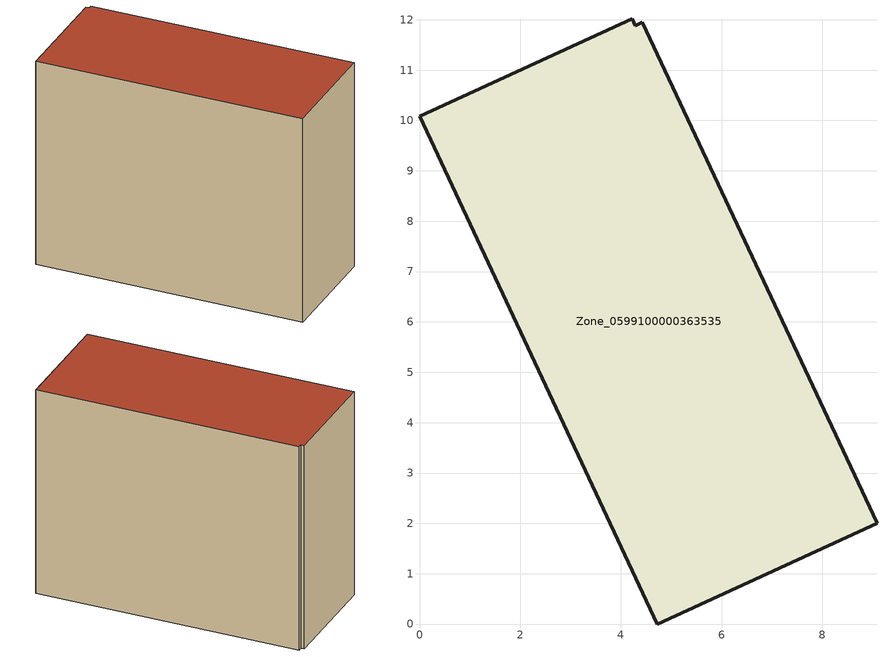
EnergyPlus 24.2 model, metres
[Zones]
Zone_0599100000363535
 floor ground (C_G): 4.42,11.95 9.09,2 4.72,0 0,10.08 4.22,12.02 4.28,11.89 z3.33
 wall outside (C_F): 4.72,0 9.09,2 4.42,11.95 4.28,11.89 4.22,12.02 0,10.08 4.72,0 z3.33:12.22
 roof outside (C_R): 9.09,2 4.42,11.95 4.28,11.89 4.22,12.02 0,10.08 4.72,0 z12.22
[BUILDING]
Pand.0599100000363535: North Axis=0; Terrain=City; Loads Convergence Tolerance Value=0.04; Temperature Convergence Tolerance Value=0.4; Solar Distribution=FullExterior; Maximum Number of Warmup Days=25; Minimum Number of Warmup Days=1
[Site:Location]
Rotterdam.The.Hague.AP_ZH_NLD Design_Conditions: Latitude=51.96; Longitude=4.45; Time Zone=1; Elevation=-4.5
[SITE:GROUNDTEMPERATURE:BUILDINGSURFACE]
18, 18, 18, 18, 18, 18, 18, 18, 18, 18, 18, 18
[MATERIAL] Thermal Absorptance=0.9; Solar Absorptance=0.7; Visible Absorptance=0.7
Name | Roughness | Thickness | Conductivity | Density | Specific Heat
G.TI.1992-2005 | MediumSmooth | 0.15 | 0.06 | 540 | 1210
F.TI.1992-2005 | Rough | 0.3 | 0.12 | 1920 | 840
R.TI.1992-2005 | MediumRough | 0.2 | 0.08 | 1500 | 1000
[CONSTRUCTION]
C_G: G.TI.1992-2005
C_F: F.TI.1992-2005
C_R: R.TI.1992-2005
[ZONE]
Zone_0599100000363535: Type=1; Multiplier=1; Ceiling Height=Autocalculate; Volume=Autocalculate; Floor Area=autocalculate; Part of Total Floor Area=Yes
[ZONEINFILTRATION:DESIGNFLOWRATE]
Infil_Zone_0599100000363535: Zone or ZoneList or Space or SpaceList=Zone_0599100000363535; Schedule=AlwaysOn; Design Flow Rate Calculation Method=Flow/Area; Flow Rate per Floor Area=0.0015; Constant Term Coefficient=1; Temperature Term Coefficient=0; Velocity Term Coefficient=0; Velocity Squared Term Coefficient=0
[HVACTEMPLATE:ZONE:IDEALLOADSAIRSYSTEM]
Zone_0599100000363535: Maximum Heating Supply Air Temperature=50; Minimum Cooling Supply Air Temperature=13; Maximum Heating Supply Air Humidity Ratio=0.0156; Minimum Cooling Supply Air Humidity Ratio=0.0077; Heating Limit=NoLimit; Cooling Limit=NoLimit; Dehumidification Control Type=ConstantSensibleHeatRatio; Cooling Sensible Heat Ratio=0.7; Dehumidification Setpoint=60; Humidification Control Type=None; Humidification Setpoint=30; Outdoor Air Method=None; Outdoor Air Flow Rate per Person=0.00944; Outdoor Air Flow Rate per Zone Floor Area=0; Outdoor Air Flow Rate per Zone=0; Demand Controlled Ventilation Type=None; Outdoor Air Economizer Type=NoEconomizer; Heat Recovery Type=None; Sensible Heat Recovery Effectiveness=0.7; Latent Heat Recovery Effectiveness=0.65
[ZONECONTROL:THERMOSTAT]
ThermostatControl_Zone_0599100000363535: Zone or ZoneList=Zone_0599100000363535; Control Type Schedule=DualSetpointControlType; Control 1=Thermostat_Zone_0599100000363535; Temperature Difference Between Cutout And Setpoint=0
[THERMOSTATSETPOINT:DUALSETPOINT]
Thermostat_Zone_0599100000363535: Heating Setpoint Temperature Schedule=HeatingSetpoint_Zone_0599100000363535; Cooling Setpoint Temperature Schedule=CoolingSetpoint_Zone_0599100000363535
[SCHEDULE:COMPACT]
HeatingSetpoint_Zone_0599100000363535: Through: 12/31, For: AllDays, Until: 24:00, 21
CoolingSetpoint_Zone_0599100000363535: Through: 12/31, For: AllDays, Until: 24:00, 24
DualSetpointControlType: Through: 12/31, For: AllDays, Until: 24:00, 4
AlwaysOn: Through: 12/31, For: AllDays, Until: 24:00, 1
